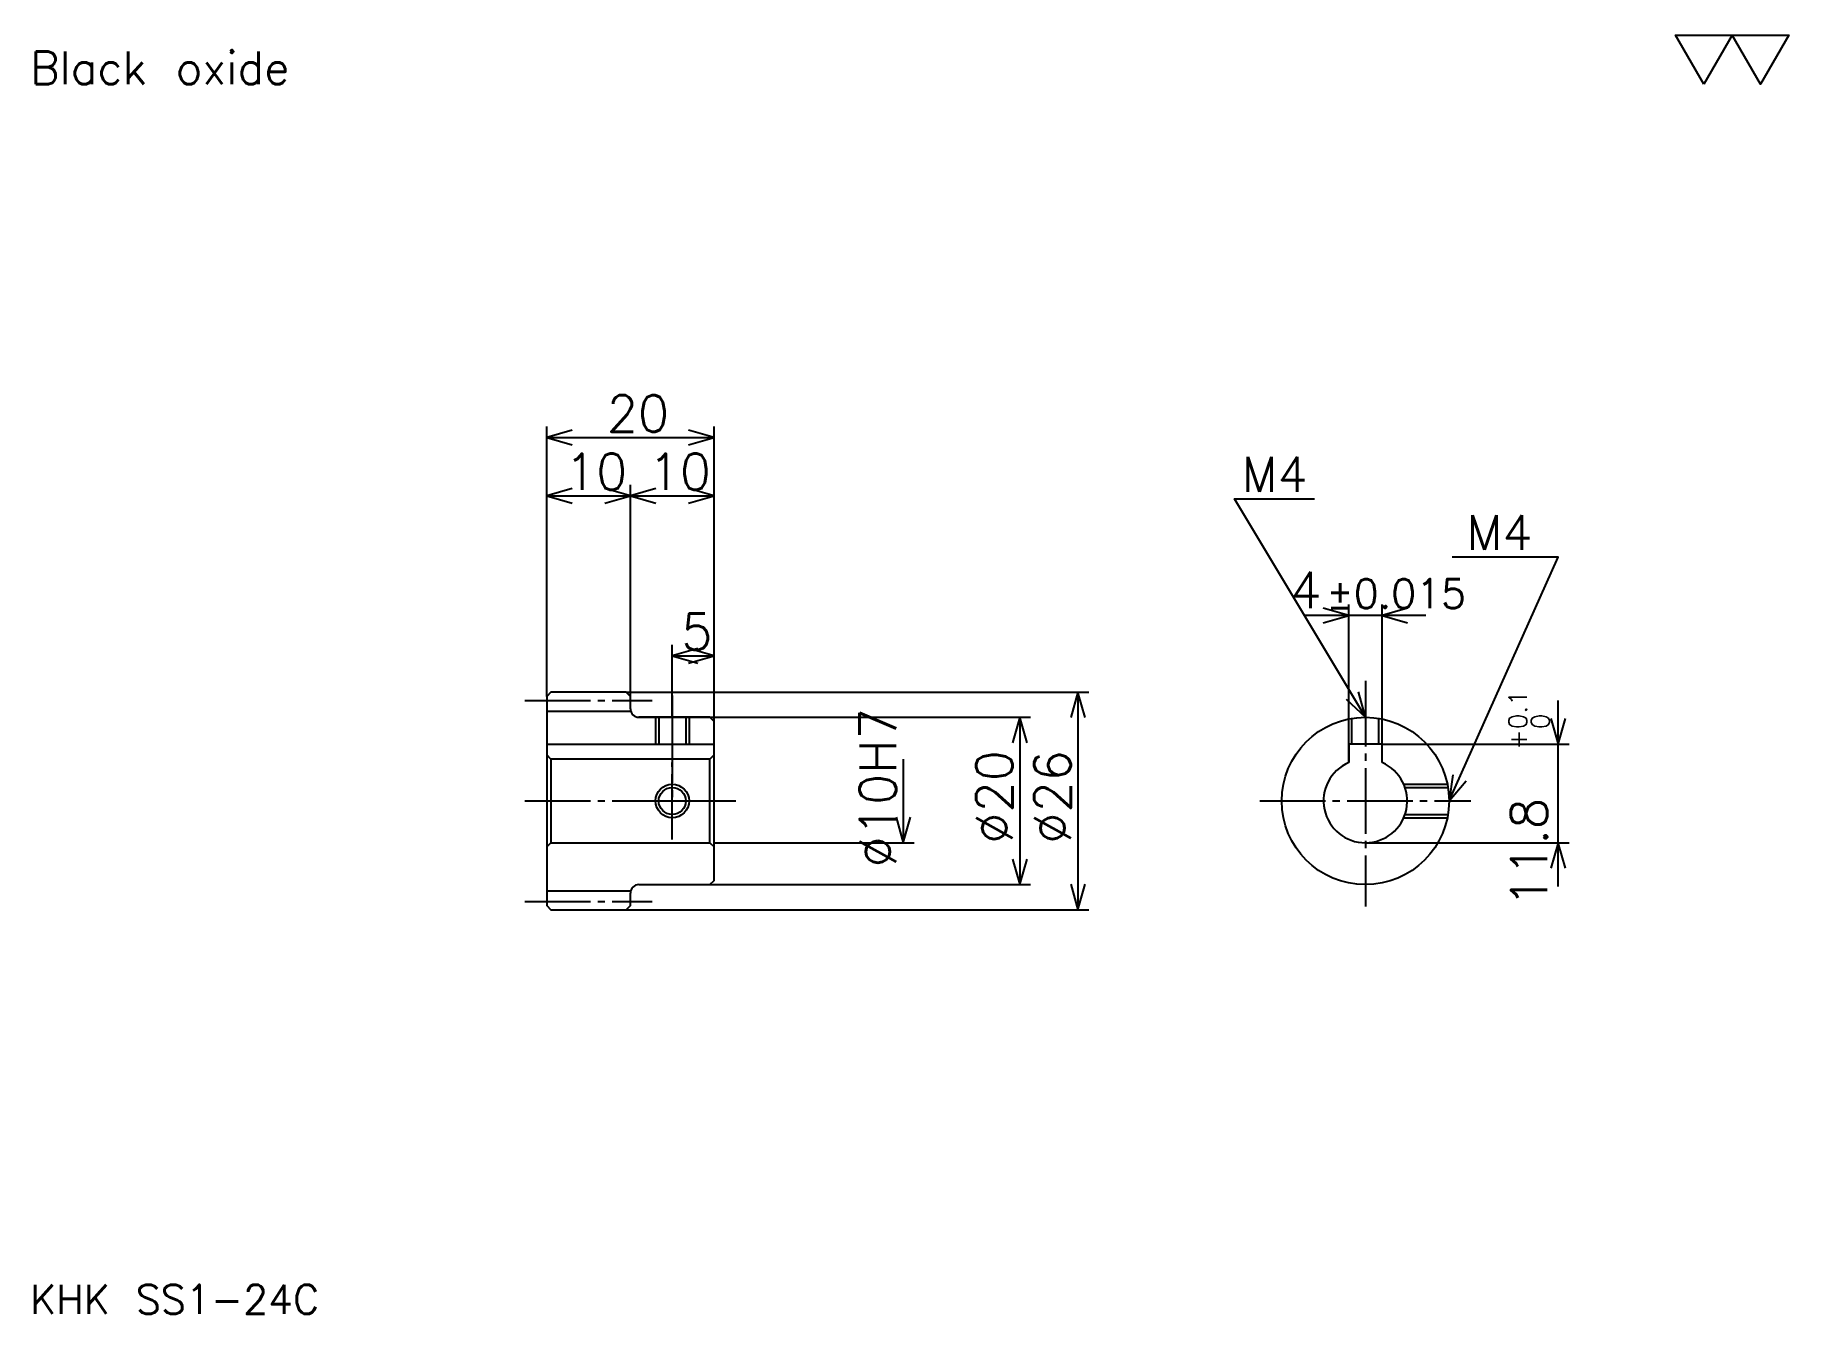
# Model space of a CAD drawing. Extents: x 9 to 219, y 10 to 162.
import ezdxf

# ---------------------------------------------------------------- set-up
doc = ezdxf.new("R2010")
doc.units = 0
doc.linetypes.add('DASHDOT', pattern=[10.434782, 7.826087, -0.869565, 0.869565, -0.869565])
doc.layers.get('0').update_dxf_attribs({"linetype": 'CONTINUOUS'})
doc.layers.add('DASHDOT', color=6, linetype='DASHDOT')
doc.styles.add('KANJI', font='TXT', dxfattribs={"bigfont": 'BIGFONT'})

msp = doc.modelspace()

# ---------------------------------------------------------------- linework, layer by layer
at = {"color": 5}
for p, q in [((70.434784, 83.869568), (70.434784, 115.608704)), ((90.434784, 83.869568), (90.434784, 115.608704)), ((70.434784, 114.304352), (90.434784, 114.304352)), ((70.434784, 107.347824), (80.434784, 107.347824)), ((80.434784, 83.869568), (80.434784, 108.652176)), ((80.434784, 107.347824), (90.434784, 107.347824)), ((166.260864, 77.669571), (166.260864, 94.347832)), ((170.260864, 77.669571), (170.260864, 94.347832)), ((175.478271, 93.04348), (161.043488, 93.04348)), ((85.434784, 83.869568), (85.434784, 89.521744)), ((85.434784, 88.217392), (90.434784, 88.217392)), ((70.434784, 83.369568), (70.434784, 83.869568)), ((79.934784, 83.869568), (90.434784, 83.869568)), ((80.434784, 83.369568), (80.434784, 83.869568)), ((85.434784, 80.869568), (85.434784, 83.869568)), ((85.434784, 80.869568), (85.434784, 83.869568)), ((90.434784, 83.869568), (135.217392, 83.869568)), ((90.434784, 80.369568), (90.434784, 83.869568)), ((133.91304, 83.869568), (133.91304, 57.869568)), ((191.304352, 60.652176), (191.304352, 82.886963)), ((81.434784, 80.869568), (90.434784, 80.869568)), ((90.434784, 80.869568), (128.260864, 80.869568)), ((126.956528, 80.869568), (126.956528, 60.869568)), ((170.260864, 77.669571), (192.608704, 77.669571)), ((113.04348, 75.869568), (113.04348, 65.869568)), ((90.434784, 65.869568), (114.347824, 65.869568)), ((168.260864, 65.869568), (192.608704, 65.869568)), ((81.434784, 60.869568), (90.434784, 60.869568)), ((90.434784, 60.869568), (128.260864, 60.869568)), ((79.934784, 57.869568), (90.434784, 57.869568)), ((90.434784, 57.869568), (135.217392, 57.869568))]:
    msp.add_line(p, q, dxfattribs=at)
at = {"color": 4}
for p, q in [((70.434784, 81.619568), (80.434784, 81.619568)), ((70.434784, 77.669571), (90.434784, 77.669571)), ((70.934784, 75.869568), (70.934784, 65.869568)), ((89.934784, 75.869568), (90.434784, 76.369568)), ((89.934784, 65.869568), (90.434784, 65.369568)), ((70.434784, 60.119568), (80.434784, 60.119568))]:
    msp.add_line(p, q, dxfattribs=at)
at = {"color": 7}
msp.add_lwpolyline([(208.695648, 156.521744), (205.304337, 162.400009), (218.869568, 162.400009), (215.478256, 156.521744), (212.08696, 162.400009), (208.695648, 156.521744)], dxfattribs=at)
at = {"color": 5}
for points in [[(73.478264, 115.17392), (70.434784, 114.304352), (73.478264, 113.434784)], [(87.391304, 113.434784), (90.434784, 114.304352), (87.391304, 115.17392)], [(73.478264, 108.217392), (70.434784, 107.347824), (73.478264, 106.478264)], [(77.391304, 106.478264), (80.434784, 107.347824), (77.391304, 108.217392)], [(83.478264, 108.217392), (80.434784, 107.347824), (83.478264, 106.478264)], [(87.391304, 106.478264), (90.434784, 107.347824), (87.391304, 108.217392)], [(168.260864, 80.869568), (152.608704, 106.956528), (162.17392, 106.956528)], [(178.260864, 70.869568), (191.304352, 100), (178.608704, 100)], [(163.217392, 92.17392), (166.260864, 93.04348), (163.217392, 93.913048)], [(173.304352, 93.913048), (170.260864, 93.04348), (173.304352, 92.17392)], [(88.478264, 89.08696), (85.434784, 88.217392), (88.478264, 87.347824)], [(87.391304, 87.347824), (90.434784, 88.217392), (87.391304, 89.08696)], [(134.782608, 80.826088), (133.91304, 83.869568), (133.043488, 80.826088)], [(165.949371, 83.031944), (168.260864, 80.869568), (167.440659, 83.92672)], [(127.826088, 77.826088), (126.956528, 80.869568), (126.08696, 77.826088)], [(190.434784, 80.713043), (191.304352, 77.669571), (192.17392, 80.713043)], [(178.710999, 74.002663), (178.260864, 70.869568), (180.298279, 73.291946)], [(112.17392, 68.913048), (113.04348, 65.869568), (113.91304, 68.913048)], [(192.17392, 62.826088), (191.304352, 65.869568), (190.434784, 62.826088)], [(126.08696, 63.913048), (126.956528, 60.869568), (127.826088, 63.913048)], [(133.043488, 60.913048), (133.91304, 57.869568), (134.782608, 60.913048)]]:
    msp.add_lwpolyline(points, dxfattribs=at)
at = {"color": 4}
for points in [[(80.434784, 81.869568), (80.434784, 83.369568), (79.934784, 83.869568), (70.934784, 83.869568), (70.434784, 83.369568), (70.434784, 65.369568)], [(81.434784, 60.869568), (89.934784, 60.869568), (90.434784, 61.369568), (90.434784, 80.369568), (89.934784, 80.869568), (81.434784, 80.869568)], [(83.434784, 80.869568), (83.434784, 77.669571)], [(83.814781, 80.869568), (83.814781, 77.669571)], [(87.054787, 80.869568), (87.054787, 77.669571)], [(87.434784, 80.869568), (87.434784, 77.669571)], [(166.260864, 75.452141), (166.260864, 80.667526)], [(166.640869, 77.669571), (166.640869, 80.737473)], [(169.880875, 77.669571), (169.880875, 80.737473)], [(170.260864, 75.452141), (170.260864, 80.667526)], [(170.260864, 75.452141), (170.260864, 77.669571), (166.260864, 77.669571), (166.260864, 75.452141)], [(70.434784, 65.369568), (70.934784, 65.869568), (89.934784, 65.869568), (89.934784, 75.869568), (70.934784, 75.869568), (70.434784, 76.369568)], [(172.843445, 72.869568), (178.058838, 72.869568)], [(172.99115, 72.489571), (178.128784, 72.489571)], [(172.99115, 69.249565), (178.128784, 69.249565)], [(172.843445, 68.869568), (178.058838, 68.869568)], [(70.434784, 65.369568), (70.434784, 58.369568), (70.934784, 57.869568), (79.934784, 57.869568), (80.434784, 58.369568), (80.434784, 59.869568)]]:
    msp.add_lwpolyline(points, dxfattribs=at)
for centre, radius in [((168.260864, 70.869568), 10), ((85.434784, 70.869568), 1.62)]:
    msp.add_circle(centre, radius, dxfattribs=at)
at = {"color": 7}
msp.add_circle((85.434784, 70.869568), 2, dxfattribs=at)
at = {"color": 4}
for centre, radius, start, end in [((81.434784, 81.869568), 1, 180, 270), ((168.260864, 70.869568), 5, 113.57817801, 66.42182199), ((81.434784, 59.869568), 1, 90, 180)]:
    msp.add_arc(centre, radius, start, end, dxfattribs=at)
at = {"layer": 'DASHDOT', "color": 7}
for p, q in [((168.260864, 85.217392), (168.260864, 58.260872)), ((67.826088, 82.869568), (83.04348, 82.869568)), ((85.434784, 80.869568), (85.434784, 70.869568)), ((67.826088, 70.869568), (93.04348, 70.869568)), ((155.652176, 70.869568), (180.869568, 70.869568)), ((67.826088, 58.869568), (83.04348, 58.869568))]:
    msp.add_line(p, q, dxfattribs=at)
for points in [[(85.434784, 83.478264), (85.434784, 75.060875)], [(85.434784, 66.260872), (85.434784, 75.478264)], [(80.826088, 70.869568), (90.04348, 70.869568)]]:
    msp.add_lwpolyline(points, dxfattribs=at)

# ---------------------------------------------------------------- texts
at = {"color": 7, "style": 'KANJI'}
for s, height, p in [('Black oxide', 3.913043, (8.695652, 156.521744)), ('20', 4.347826, (77.608696, 115)), ('10', 4.347826, (72.608696, 108.04348)), ('10', 4.347826, (82.608696, 108.04348)), ('M4', 4.173913, (153.478271, 107.826088)), ('M4', 4.173913, (180.347839, 100.869568)), ('4', 4.347826, (159.286102, 93.913048)), ('%%p0.015', 3.478261, (163.589905, 93.913048)), ('5', 4.347826, (86.521744, 88.913048)), ('KHK SS1-24C', 3.478261, (8.695652, 9.565217))]:
    msp.add_text(s, height=height, dxfattribs=at).set_placement(p)
for s, height, p in [('0.1', 2.173913, (187.565216, 79.446251)), ('%%c10H7', 4.347826, (112.17392, 62.934784)), ('0', 2.173913, (190.260864, 79.446251)), ('+', 2.173913, (187.565216, 77.011467)), ('%%c20', 4.347826, (126.08696, 65.760872)), ('%%c26', 4.347826, (133.043488, 65.760872)), ('11.8', 4.347826, (190, 58.192356))]:
    msp.add_text(s, height=height, rotation=90, dxfattribs=at).set_placement(p)

doc.saveas('drawing.dxf')
